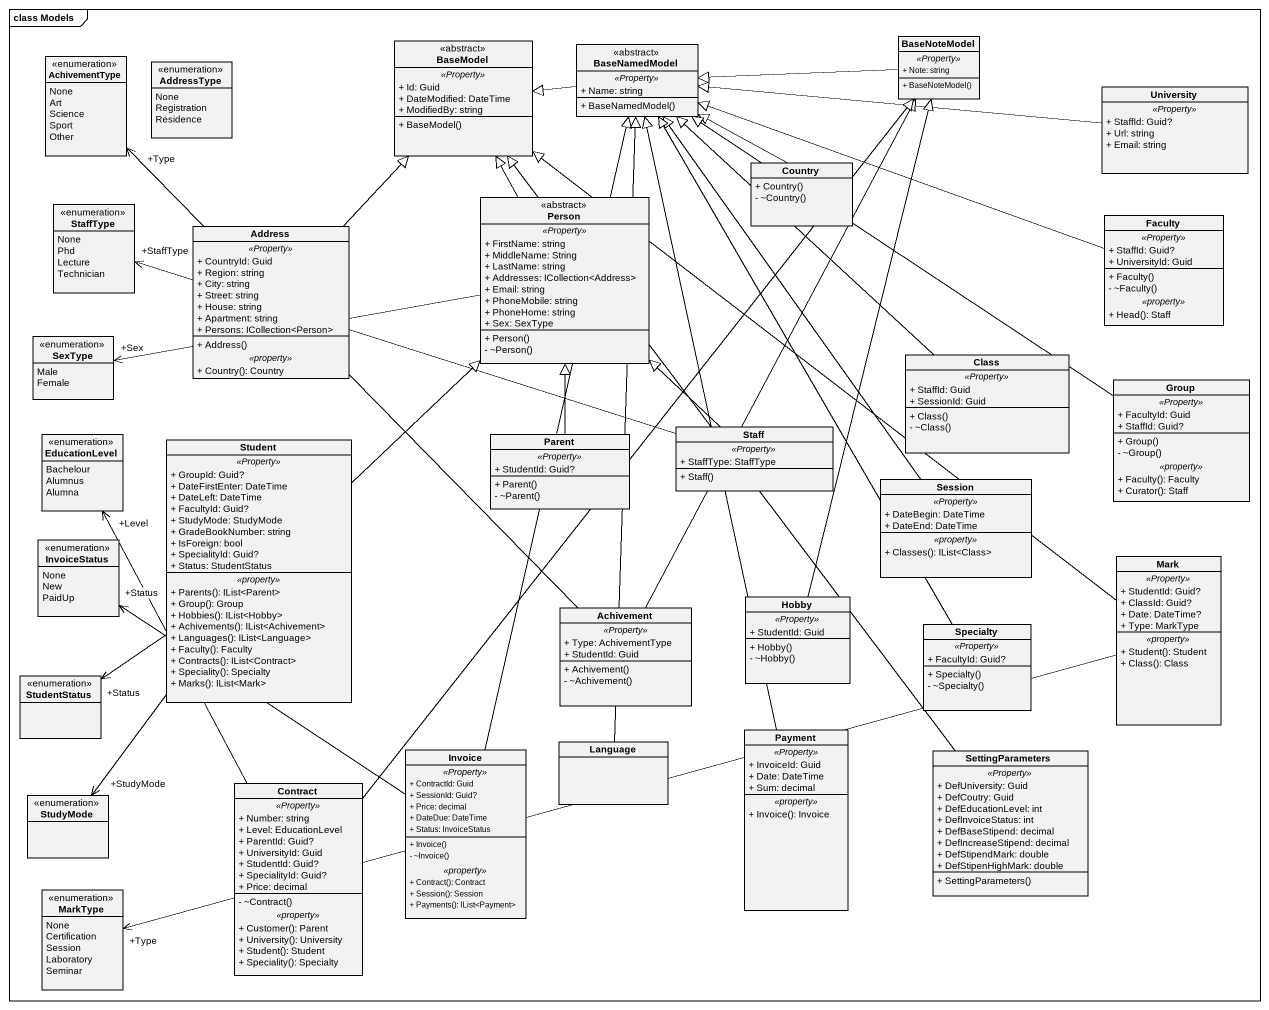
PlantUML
@startuml
mainframe class Models
hide circle
hide empty members
skinparam classAttributeIconSize 0
class BaseModel <<abstract>> {
  .. <<Property>> ..
  + Id: Guid
  + DateModified: DateTime
  + ModifiedBy: string
  --
  + BaseModel()
}
class BaseNamedModel <<abstract>> {
  .. <<Property>> ..
  + Name: string
  --
  + BaseNamedModel()
}
class BaseNoteModel {
  .. <<Property>> ..
  + Note: string
  --
  + BaseNoteModel()
}
enum AchivementType {
  None
  Art
  Science
  Sport
  Other
}
enum AddressType {
  None
  Registration
  Residence
}
class University {
  .. <<Property>> ..
  + StaffId: Guid?
  + Url: string
  + Email: string
}
class Country {
  + Country()
  - ~Country()
}
enum StaffType {
  None
  Phd
  Lecture
  Technician
}
class "Person" as Person_ <<abstract>> {
  .. <<Property>> ..
  + FirstName: string
  + MiddleName: String
  + LastName: string
  + Addresses: ICollection<Address>
  + Email: string
  + PhoneMobile: string
  + PhoneHome: string
  + Sex: SexType
  --
  + Person()
  - ~Person()
}
class Address {
  .. <<Property>> ..
  + CountryId: Guid
  + Region: string
  + City: string
  + Street: string
  + House: string
  + Apartment: string
  + Persons: ICollection<Person>
  --
  + Address()
  .. <<property>> ..
  + Country(): Country
}
class Faculty {
  .. <<Property>> ..
  + StaffId: Guid?
  + UniversityId: Guid
  --
  + Faculty()
  - ~Faculty()
  .. <<property>> ..
  + Head(): Staff
}
enum SexType {
  Male
  Female
}
class "Class" as Class_ {
  .. <<Property>> ..
  + StaffId: Guid
  + SessionId: Guid
  --
  + Class()
  - ~Class()
}
class "Group" as Group_ {
  .. <<Property>> ..
  + FacultyId: Guid
  + StaffId: Guid?
  --
  + Group()
  - ~Group()
  .. <<property>> ..
  + Faculty(): Faculty
  + Curator(): Staff
}
enum EducationLevel {
  Bachelour
  Alumnus
  Alumna
}
class Student {
  .. <<Property>> ..
  + GroupId: Guid?
  + DateFirstEnter: DateTime
  + DateLeft: DateTime
  + FacultyId: Guid?
  + StudyMode: StudyMode
  + GradeBookNumber: string
  + IsForeign: bool
  + SpecialityId: Guid?
  + Status: StudentStatus
  .. <<property>> ..
  + Parents(): IList<Parent>
  + Group(): Group
  + Hobbies(): IList<Hobby>
  + Achivements(): IList<Achivement>
  + Languages(): IList<Language>
  + Faculty(): Faculty
  + Contracts(): IList<Contract>
  + Speciality(): Specialty
  + Marks(): IList<Mark>
}
class Parent {
  .. <<Property>> ..
  + StudentId: Guid?
  --
  + Parent()
  - ~Parent()
}
class Staff {
  .. <<Property>> ..
  + StaffType: StaffType
  --
  + Staff()
}
class Session {
  .. <<Property>> ..
  + DateBegin: DateTime
  + DateEnd: DateTime
  .. <<property>> ..
  + Classes(): IList<Class>
}
enum InvoiceStatus {
  None
  New
  PaidUp
}
class Mark {
  .. <<Property>> ..
  + StudentId: Guid?
  + ClassId: Guid?
  + Date: DateTime?
  + Type: MarkType
  .. <<property>> ..
  + Student(): Student
  + Class(): Class
}
class Achivement {
  .. <<Property>> ..
  + Type: AchivementType
  + StudentId: Guid
  --
  + Achivement()
  - ~Achivement()
}
class Hobby {
  .. <<Property>> ..
  + StudentId: Guid
  --
  + Hobby()
  - ~Hobby()
}
class Specialty {
  .. <<Property>> ..
  + FacultyId: Guid?
  --
  + Specialty()
  - ~Specialty()
}
enum StudentStatus
class Payment {
  .. <<Property>> ..
  + InvoiceId: Guid
  + Date: DateTime
  + Sum: decimal
  .. <<property>> ..
  + Invoice(): Invoice
}
class Invoice {
  .. <<Property>> ..
  + ContractId: Guid
  + SessionId: Guid?
  + Price: decimal
  + DateDue: DateTime
  + Status: InvoiceStatus
  --
  + Invoice()
  - ~Invoice()
  .. <<property>> ..
  + Contract(): Contract
  + Session(): Session
  + Payments(): IList<Payment>
}
class Language
class SettingParameters {
  .. <<Property>> ..
  + DefUniversity: Guid
  + DefCoutry: Guid
  + DefEducationLevel: int
  + DefInvoiceStatus: int
  + DefBaseStipend: decimal
  + DefIncreaseStipend: decimal
  + DefStipendMark: double
  + DefStipenHighMark: double
  --
  + SettingParameters()
}
enum StudyMode
class Contract {
  .. <<Property>> ..
  + Number: string
  + Level: EducationLevel
  + ParentId: Guid?
  + UniversityId: Guid
  + StudentId: Guid?
  + SpecialityId: Guid?
  + Price: decimal
  --
  - ~Contract()
  .. <<property>> ..
  + Customer(): Parent
  + University(): University
  + Student(): Student
  + Speciality(): Specialty
}
enum MarkType {
  None
  Certification
  Session
  Laboratory
  Seminar
}
BaseNamedModel -left-|> BaseModel
BaseNoteModel -left-|> BaseNamedModel
University -left-|> BaseNamedModel
Country -up-|> BaseNamedModel
Person_ -up-|> BaseModel
Person_ -left-> "+Sex" SexType
Address -up-|> BaseModel
Faculty -left-|> BaseNamedModel
Class_ -up-|> BaseNamedModel
Group_ -up-|> BaseNamedModel
Student -up-|> Person_
Student --> "+Status" StudentStatus
Student --> "+StudyMode" StudyMode
Parent -up-|> Person_
Staff -left-> "+StaffType" StaffType
Staff -up-|> Person_
Session -up-|> BaseNamedModel
Mark -up-|> BaseModel
Mark -left-> "+Type" MarkType
Achivement -up-|> BaseNoteModel
Achivement -up-> "+Type" AchivementType
Hobby -up-|> BaseNoteModel
Specialty -up-|> BaseNamedModel
Payment -up-|> BaseNamedModel
Invoice -up-|> BaseNamedModel
Invoice -up-> "+Status" InvoiceStatus
Language -up-|> BaseNamedModel
SettingParameters -up-|> BaseModel
Contract -up-|> BaseNoteModel
Contract -up-> "+Level" EducationLevel
@enduml
